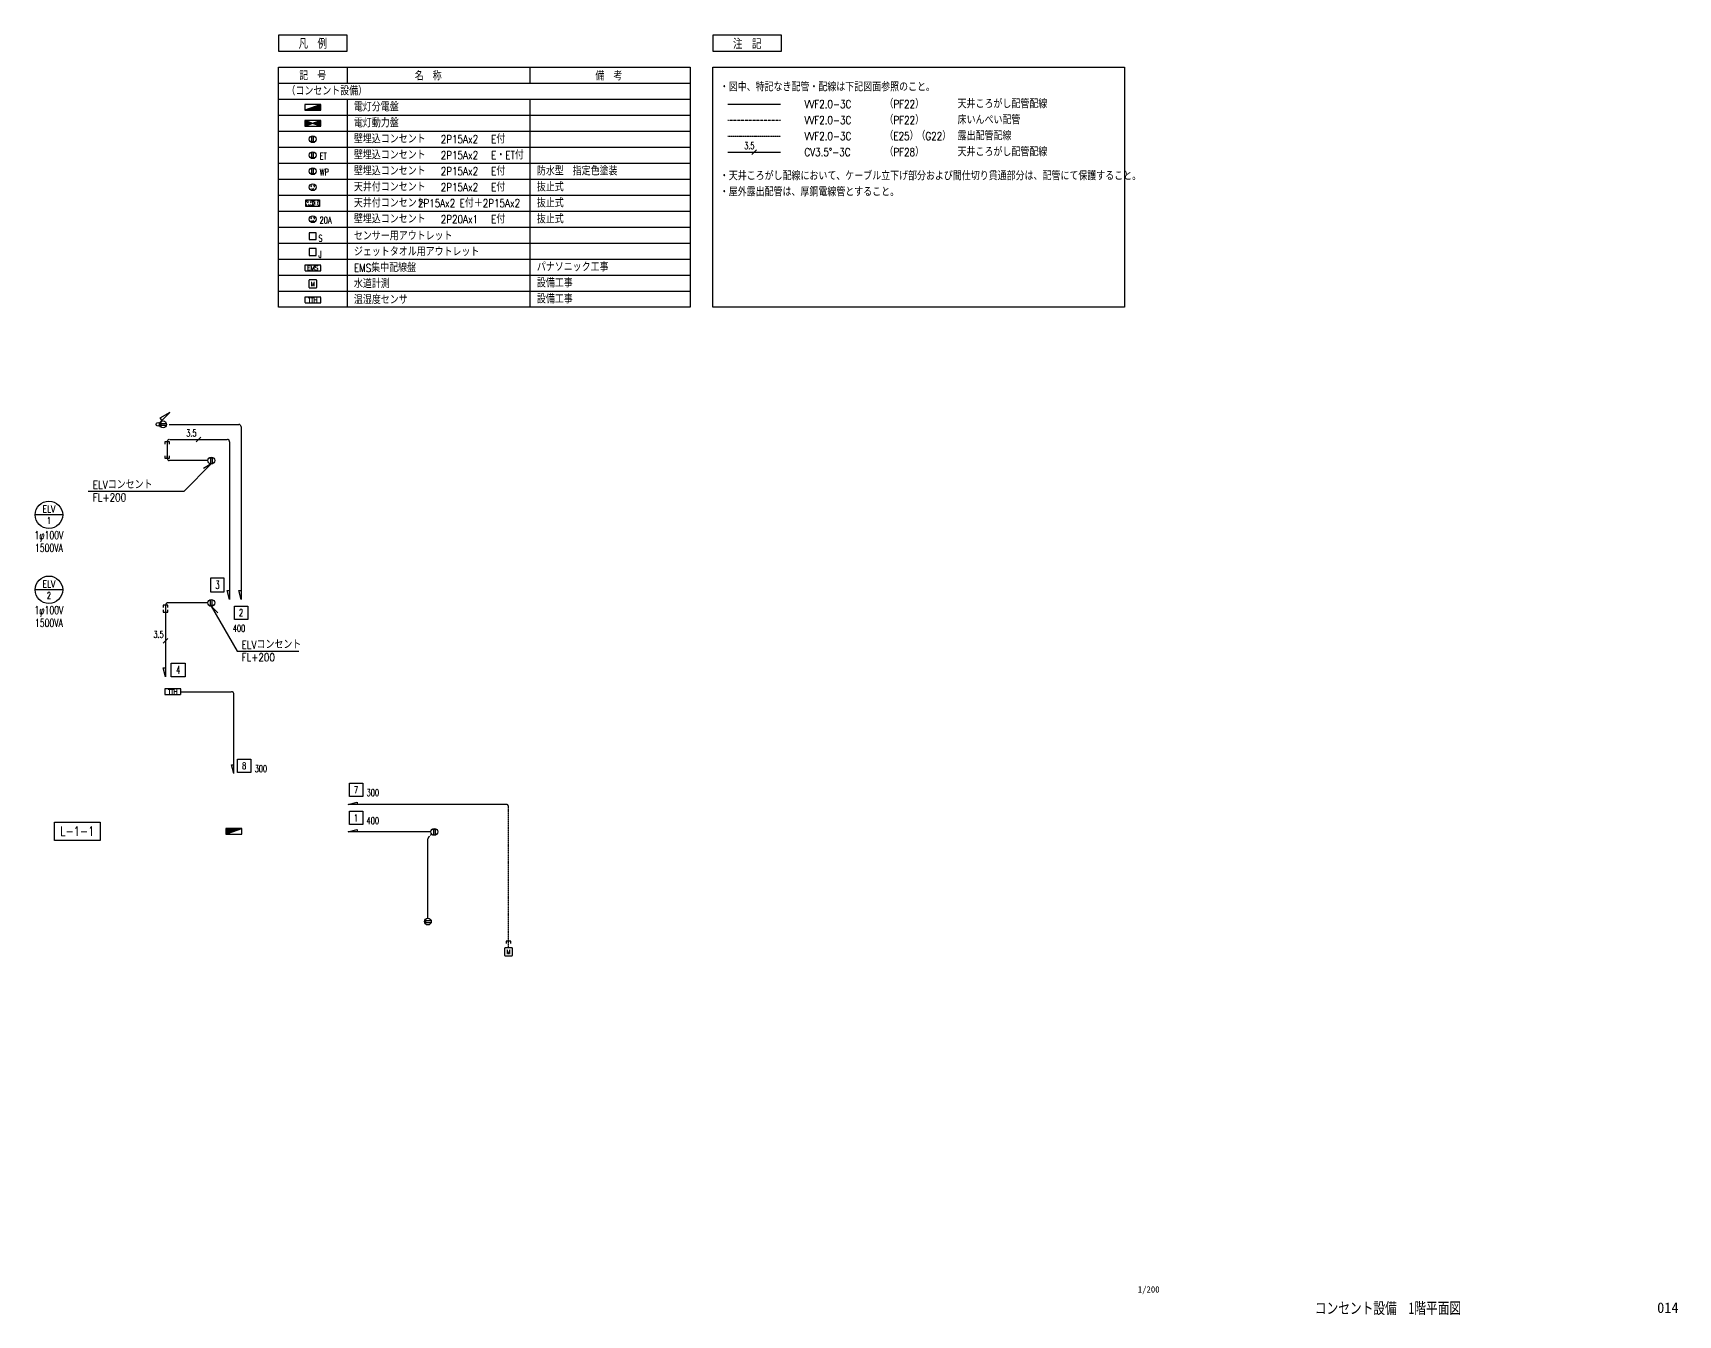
# Model space of a CAD drawing. Header units: millimetres. Extents: x 10577 to 176607, y 1464 to 57550.
# Drawn here: x 10577 to 82521, y 1464 to 57550 of the extents above; entities that cross this region are included whole.
import ezdxf
from ezdxf.enums import TextEntityAlignment as Align

# ---------------------------------------------------------------- set-up
doc = ezdxf.new("R2010")
doc.units = ezdxf.units.MM
doc.header["$LTSCALE"] = 0.2
doc.set_wipeout_variables(frame=1)
for name, pattern in [('CENTER', [50.8, 31.75, -6.35, 6.35, -6.35]), ('DASHED', [19.05, 12.7, -6.35]), ('DASHEDX2', [38.1, 25.4, -12.7]), ('HIDDEN', [9.525, 6.35, -3.175])]:
    doc.linetypes.add(name, pattern=pattern)
for name, color, linetype in [('1 シンボル', 2, 'Continuous'), ('1-回路番号', 4, 'Continuous'), ('1_シンボル', 2, 'Continuous'), ('1_乗数', 3, 'Continuous'), ('1_回路番号', 4, 'Continuous'), ('1_強調文字', 4, 'Continuous'), ('1_文字', 3, 'Continuous'), ('1_枠', 7, 'Continuous'), ('1_機器番号', 3, 'Continuous'), ('1_配線_1', 1, 'Continuous'), ('1_配線_2', 1, 'DASHEDX2'), ('1_配線_3', 1, 'DASHED'), ('1_配線_4', 1, 'CENTER'), ('枠内記述', 3, 'Continuous')]:
    doc.layers.add(name, color=color, linetype=linetype)
doc.layers.add('1_容量', color=170, linetype='Continuous', plot=False)
doc.styles.get("Standard").update_dxf_attribs({"font": 'simplex.shx', "width": 0.8, "bigfont": 'extfont2.shx'})
doc.styles.add('ゴシック', font='MS Gothic.ttf', dxfattribs={"height": 4})
pattern_1 = [(0, (-72500, -18575), (0, 3.175), [])]

# ---------------------------------------------------------------- blocks, each defined once
blk = doc.blocks.new('MP-動力制御盤')
at = {"linetype": 'ByBlock'}
h = blk.add_hatch(dxfattribs=at)
h.set_pattern_fill('LINE', color=0, style=0)
h.set_pattern_definition(pattern_1)
h.paths.add_polyline_path([(-350, 250), (0, 125), (-350, 0)])
h = blk.add_hatch(dxfattribs=at)
h.set_pattern_fill('LINE', color=0, style=0)
h.set_pattern_definition(pattern_1)
h.paths.add_polyline_path([(350, 250), (0, 125), (350, 0)])
at = {"color": 0, "linetype": 'ByBlock'}
for p, q in [((-350, 250), (350, 0)), ((350, 250), (-350, 0))]:
    blk.add_line(p, q, dxfattribs=at)
blk.add_lwpolyline([(-350, 0), (350, 0), (350, 250), (-350, 250)], close=True, dxfattribs=at)
blk = doc.blocks.new('O-ｺﾝｾﾝﾄW')
at = {"linetype": 'ByBlock'}
blk.add_hatch(color=0, dxfattribs=at).paths.add_polyline_path([(112, 50), (-112, 50, 0.447214)])
at = {"color": 0, "linetype": 'ByBlock'}
for p, q in [((-112, 50), (112, 50)), ((-40, 50), (-40, 295)), ((40, 50), (40, 295))]:
    blk.add_line(p, q, dxfattribs=at)
blk.add_circle((0, 150), 150, dxfattribs=at)
blk = doc.blocks.new('C-ｼﾞｬﾝｸｼｮﾝﾎﾞｯｸｽ')
at = {"color": 0, "linetype": 'ByBlock'}
blk.add_lwpolyline([(-150, -150), (150, -150), (150, 150), (-150, 150)], close=True, dxfattribs=at)
blk = doc.blocks.new('L-電灯分電盤')
at = {"linetype": 'ByBlock'}
h = blk.add_hatch(dxfattribs=at)
h.set_pattern_fill('LINE', color=0, style=0)
h.set_pattern_definition([(0, (-9550, -23375), (0, 3.175), [])])
h.paths.add_polyline_path([(350, 250), (-350, 0), (350, 0)])
at = {"color": 0, "linetype": 'ByBlock'}
for p, q in [((350, 250), (-350, 0)), ((350, 250), (-350, 250)), ((-350, 250), (-350, 0)), ((-350, 0), (350, 0)), ((350, 0), (350, 250))]:
    blk.add_line(p, q, dxfattribs=at)
blk = doc.blocks.new('C-立上り')
at = {"color": 0, "linetype": 'ByBlock'}
blk.add_line((54, 54), (521, 521), dxfattribs=at)
blk.add_lwpolyline([(521, 521), (81, 267), (174, 174)], dxfattribs=at)
blk.add_circle((0, 0), 77, dxfattribs=at)
blk = doc.blocks.new('O-ｺﾝｾﾝﾄ抜け止め')
at = {"color": 0, "linetype": 'ByBlock'}
blk.add_circle((0, 0), 150, dxfattribs=at)
for start, end in [(135, 225), (315, 45)]:
    blk.add_arc((0, 0), 80, start, end, dxfattribs=at)
blk = doc.blocks.new('O-ｺﾝｾﾝﾄ引掛け3PE付')
at = {"color": 0, "linetype": 'ByBlock'}
blk.add_circle((0, 150), 150, dxfattribs=at)
for start, end in [(120, 180), (225, 315), (0, 60)]:
    blk.add_arc((0, 150), 80, start, end, dxfattribs=at)
blk = doc.blocks.new('壁付コンセント3P20A')
at = {"linetype": 'ByBlock'}
blk.add_hatch(color=0, dxfattribs=at).paths.add_polyline_path([(112, 50), (-112, 50, 0.447214)])
at = {"color": 0, "linetype": 'ByBlock'}
blk.add_line((-112, 50), (112, 50), dxfattribs=at)
blk.add_circle((0, 150), 150, dxfattribs=at)
for start, end in [(120, 180), (225, 315), (0, 60)]:
    blk.add_arc((0, 150), 80, start, end, dxfattribs=at)
blk = doc.blocks.new('水道計測')
at = {"color": 0, "linetype": 'HIDDEN'}
blk.add_lwpolyline([(-175, -175), (175, -175), (175, 175), (-175, 175)], close=True, dxfattribs=at)
at = {"color": 0, "width": 0.8}
blk.add_text('M', height=200, dxfattribs=at).set_placement((0, 0), align=Align.MIDDLE)

msp = doc.modelspace()

# ---------------------------------------------------------------- linework, layer by layer
at = {"layer": '1_シンボル', "color": 7, "linetype": 'HIDDEN'}
msp.add_lwpolyline([(16340, 28605), (17040, 28605), (17040, 28855), (16340, 28855)], close=True, dxfattribs=at)
at = {"layer": '1_乗数', "lineweight": -3}
for p, q in [((17916, 39867), (17715, 39667)), ((16479, 31053), (16279, 30853))]:
    msp.add_line(p, q, dxfattribs=at)
at = {"layer": '1_回路番号'}
msp.add_lwpolyline([(17229, 29388), (16629, 29388), (16629, 29988), (17229, 29988)], close=True, dxfattribs=at)
at = {"layer": '1_文字'}
for p, q in [((18377, 38695), (17188, 37505)), ((18377, 38695), (18031, 38495)), ((13001, 37505), (17188, 37505)), ((18377, 32467), (18660, 32184)), ((19506, 30513), (22206, 30513))]:
    msp.add_line(p, q, dxfattribs=at)
at = {"layer": '1_配線_1'}
for p, q in [((16451, 39667), (16451, 38945)), ((16379, 32517), (16379, 32217))]:
    msp.add_line(p, q, dxfattribs=at)
for points in [[(16551, 39567), (16551, 39667), (16351, 39667), (16351, 39567)], [(16351, 39045), (16351, 38945), (16551, 38945), (16551, 39045)], [(16479, 32417), (16479, 32517), (16279, 32517), (16279, 32417)], [(16279, 32317), (16279, 32217), (16479, 32217), (16479, 32317)], [(16379, 29388), (16276, 29775), (16379, 29775)], [(31479, 17725), (31479, 17825), (31279, 17825), (31279, 17725)]]:
    msp.add_lwpolyline(points, dxfattribs=at)
at = {"layer": '1_配線_3'}
msp.add_line((31379, 17525), (31379, 23701), dxfattribs=at)
at = {"layer": '1_配線_4'}
for p, q in [((16540, 40425), (19580, 40425)), ((19680, 40325), (19680, 32767)), ((16551, 39767), (19080, 39767)), ((16451, 38945), (16451, 39043)), ((18227, 38845), (16551, 38845)), ((18227, 32617), (16479, 32617)), ((16379, 32217), (16379, 29388)), ((17040, 28730), (19269, 28730)), ((27979, 22601), (24369, 22601)), ((27878, 22366), (28016, 22503)), ((27849, 18828), (27849, 22295))]:
    msp.add_line(p, q, dxfattribs=at)
for centre, start, end in [((19580, 40325), 0, 90), ((16551, 39667), 90, 180), ((19080, 39667), 0, 90), ((16551, 38945), 180, 270), ((16479, 32517), 90, 180), ((19269, 28630), 0, 90), ((31279, 23701), 0, 90), ((27949, 22295), 135, 180)]:
    msp.add_arc(centre, 100, start, end, dxfattribs=at)

# ---------------------------------------------------------------- block references
at = {"layer": '1_シンボル', "linetype": 'ByBlock'}
msp.add_blockref('C-立上り', (16042, 40425), dxfattribs=at)
at = {"layer": '1_シンボル'}
for p, rotation in [((16120, 40425), 270), ((18377, 38995), 180), ((28129, 22751), 180), ((27699, 18678), 270)]:
    msp.add_blockref('O-ｺﾝｾﾝﾄW', p, dxfattribs=dict(at, rotation=rotation))
at = {"layer": '1_シンボル', "linetype": 'ByBlock', "lineweight": -2, "rotation": 180}
msp.add_blockref('L-電灯分電盤', (19369, 22755), dxfattribs=at)
at = {"layer": '1_シンボル', "color": 7}
msp.add_blockref('水道計測', (31379, 17350), dxfattribs=at)

# ---------------------------------------------------------------- texts
at = {"layer": '1_シンボル', "color": 7, "width": 0.8}
msp.add_text('TTH', height=200, dxfattribs=at).set_placement((16690, 28730), align=Align.MIDDLE)
at = {"layer": '1_乗数', "lineweight": 0, "width": 0.7}
for p in [(17282, 39901), (15846, 31086)]:
    msp.add_text('3.5', height=300, dxfattribs=at).set_placement(p)
at = {"layer": '1_回路番号', "width": 0.6}
msp.add_text('4', height=350, dxfattribs=at).set_placement((16929, 29688), align=Align.MIDDLE)
at = {"layer": '1_文字', "width": 0.8}
for s, p in [('ELVコンセント', (13201, 37605)), ('FL+200', (13201, 37055)), ('ELVコンセント', (19706, 30613)), ('FL+200', (19706, 30063))]:
    msp.add_text(s, height=350, dxfattribs=at).set_placement(p)
at = {"layer": '1_機器番号', "width": 0.7}
for s, p in [('1φ100V', (11279, 35521)), ('1500VA', (11279, 35021)), ('1φ100V', (11279, 32242)), ('1500VA', (11279, 31742))]:
    msp.add_text(s, height=350, dxfattribs=at).set_placement(p, align=Align.MIDDLE)
at = {"layer": '枠内記述', "linetype": 'ByBlock', "lineweight": -2, "style": 'ゴシック'}
msp.add_text('1/200', height=280, dxfattribs=at).set_placement((58895, 2447))
msp.add_text('1/200', height=280, dxfattribs=at).set_placement((58895, 2447))
at = {"layer": '枠内記述', "linetype": 'ByBlock', "lineweight": -2, "style": 'ゴシック', "width": 0.75}
msp.add_text('コンセント設備\u30001階平面図', height=500, dxfattribs=at).set_placement((69835, 1769), align=Align.MIDDLE_CENTER)
at = {"layer": '枠内記述', "style": 'ゴシック'}
msp.add_text('014', height=460, dxfattribs=at).set_placement((81605, 1558))

# ---------------------------------------------------------------- wipeouts: each hides what was drawn before it
for points in [[(21215, 57550), (58415, 57550), (58415, 45450), (21215, 45450)], [(18307, 33745), (18987, 33745), (18987, 33065), (18307, 33065)], [(19474, 25831), (20154, 25831), (20154, 25151), (19474, 25151)], [(11419, 23130), (13619, 23130), (13619, 22130), (11419, 22130)]]:
    msp.add_wipeout(points)

# ---------------------------------------------------------------- next in the draw order: linework, layer by layer
at = {"layer": '1-回路番号'}
msp.add_lwpolyline([(19524, 25781), (20104, 25781), (20104, 25201), (19524, 25201)], close=True, dxfattribs=at)
at = {"layer": '1_シンボル'}
msp.add_lwpolyline([(22515, 50250), (23115, 50250), (23115, 49950), (22515, 49950)], close=True, dxfattribs=at)
at = {"layer": '1_シンボル', "color": 7, "linetype": 'HIDDEN'}
for points in [[(22465, 47143), (23165, 47143), (23165, 47393), (22465, 47393)], [(22465, 45743), (23165, 45743), (23165, 45993), (22465, 45993)]]:
    msp.add_lwpolyline(points, close=True, dxfattribs=at)
at = {"layer": '1_乗数', "lineweight": -3}
msp.add_line((42215, 52435), (42015, 52235), dxfattribs=at)
at = {"layer": '1_回路番号'}
msp.add_lwpolyline([(18347, 33105), (18947, 33105), (18947, 33705), (18347, 33705)], close=True, dxfattribs=at)
at = {"layer": '1_強調文字', "color": 2}
for points in [[(21315, 56750), (24315, 56750), (24315, 57450), (21315, 57450)], [(40315, 56750), (43315, 56750), (43315, 57450), (40315, 57450)]]:
    msp.add_lwpolyline(points, close=True, dxfattribs=at)
at = {"layer": '1_強調文字'}
msp.add_lwpolyline([(11519, 23030), (13519, 23030), (13519, 22230), (11519, 22230)], close=True, dxfattribs=at)
at = {"layer": '1_枠', "color": 3}
for p, q in [((24315, 56050), (24315, 55350)), ((32315, 56050), (32315, 55350)), ((24315, 54650), (24315, 45550)), ((32315, 54650), (32315, 45550))]:
    msp.add_line(p, q, dxfattribs=at)
at = {"layer": '1_枠'}
for p, q in [((21315, 55350), (39315, 55350)), ((21315, 54650), (39315, 54650)), ((21315, 53950), (39315, 53950)), ((21315, 53250), (39315, 53250)), ((21315, 52550), (39315, 52550)), ((21315, 51850), (39315, 51850)), ((21315, 51150), (39315, 51150)), ((21315, 50450), (39315, 50450)), ((21315, 49750), (39315, 49750)), ((21315, 49050), (39315, 49050)), ((21315, 48350), (39315, 48350)), ((21315, 47650), (39315, 47650)), ((21315, 46950), (39315, 46950)), ((21315, 46250), (39315, 46250))]:
    msp.add_line(p, q, dxfattribs=at)
at = {"layer": '1_枠', "color": 2}
for points in [[(21315, 49750), (21315, 56050), (39315, 56050), (39315, 45550), (21315, 45550)], [(58315, 45550), (40315, 45550), (40315, 56050), (58315, 56050)]]:
    msp.add_lwpolyline(points, close=True, dxfattribs=at)
at = {"layer": '1_配線_1'}
msp.add_lwpolyline([(19369, 25149), (19266, 25535), (19369, 25535)], dxfattribs=at)
at = {"layer": '1_配線_2'}
msp.add_line((40965, 53735), (43265, 53735), dxfattribs=at)
at = {"layer": '1_配線_3'}
msp.add_line((40965, 53035), (43265, 53035), dxfattribs=at)
at = {"layer": '1_配線_4'}
for p, q in [((40965, 54435), (43265, 54435)), ((19369, 25149), (19369, 28630))]:
    msp.add_line(p, q, dxfattribs=at)
at = {"layer": '1_配線_4', "lineweight": -3}
msp.add_line((40965, 52335), (43265, 52335), dxfattribs=at)

# ---------------------------------------------------------------- next in the draw order: block references
at = {"layer": '1 シンボル'}
msp.add_blockref('壁付コンセント3P20A', (22815, 49250), dxfattribs=at)
at = {"layer": '1_シンボル', "linetype": 'ByBlock'}
msp.add_blockref('L-電灯分電盤', (22815, 54175), dxfattribs=at)
at = {"layer": '1_シンボル'}
for name, p in [('MP-動力制御盤', (22815, 53475)), ('O-ｺﾝｾﾝﾄW', (22815, 52750)), ('O-ｺﾝｾﾝﾄW', (22815, 52050)), ('O-ｺﾝｾﾝﾄW', (22815, 51350)), ('O-ｺﾝｾﾝﾄ抜け止め', (22965, 50100)), ('C-ｼﾞｬﾝｸｼｮﾝﾎﾞｯｸｽ', (22815, 48660)), ('C-ｼﾞｬﾝｸｼｮﾝﾎﾞｯｸｽ', (22815, 47968)), ('O-ｺﾝｾﾝﾄW', (18377, 32467))]:
    msp.add_blockref(name, p, dxfattribs=at)
at = {"layer": '1_シンボル', "lineweight": -2}
for p in [(22815, 50650), (22665, 49950)]:
    msp.add_blockref('O-ｺﾝｾﾝﾄ引掛け3PE付', p, dxfattribs=at)
at = {"layer": '1_シンボル', "color": 7}
msp.add_blockref('水道計測', (22815, 46568), dxfattribs=at)

# ---------------------------------------------------------------- next in the draw order: texts
at = {"layer": '1-回路番号', "width": 0.7}
msp.add_text('8', height=300, dxfattribs=at).set_placement((19814, 25491), align=Align.MIDDLE)
at = {"layer": '1_シンボル', "color": 7, "width": 0.8}
for s, p in [('EMS', (22815, 47268)), ('TTH', (22815, 45868))]:
    msp.add_text(s, height=200, dxfattribs=at).set_placement(p, align=Align.MIDDLE)
at = {"layer": '1_乗数', "lineweight": 0, "width": 0.7}
msp.add_text('3.5', height=300, dxfattribs=at).set_placement((41682, 52468))
at = {"layer": '1_回路番号', "width": 0.6}
msp.add_text('3', height=350, dxfattribs=at).set_placement((18647, 33405), align=Align.MIDDLE)
at = {"layer": '1_容量', "width": 0.7}
msp.add_text('300', height=300, dxfattribs=at).set_placement((20277, 25218))
at = {"layer": '1_強調文字', "width": 0.8}
for s, p in [('凡\u3000例', (22815, 57100)), ('注\u3000記', (41815, 57100))]:
    msp.add_text(s, height=400, dxfattribs=at).set_placement(p, align=Align.MIDDLE)
msp.add_text('L-1-1', height=400, dxfattribs=at).set_placement((12519, 22630), align=Align.MIDDLE_CENTER)
at = {"layer": '1_文字', "width": 0.8}
for s, p in [('記\u3000号', (22815, 55700)), ('名\u3000称', (27865, 55700)), ('備\u3000考', (35765, 55700))]:
    msp.add_text(s, height=350, dxfattribs=at).set_placement(p, align=Align.MIDDLE)
at = {"layer": '1_文字'}
for s, height, width, p in [('（コンセント設備）', 350, 0.8, (21665, 54825)), ('・図中、特記なき配管・配線は下記図面参照のこと。', 350, 0.8, (40615, 55000)), ('電灯分電盤', 350, 0.8, (24615, 54125)), ('VVF2.0-3C', 350, 0.8, (44315, 54260)), ('（PF22）', 350, 0.8, (47815, 54260)), ('天井ころがし配管配線', 350, 0.8, (51015, 54260)), ('電灯動力盤', 350, 0.8, (24615, 53425)), ('VVF2.0-3C', 350, 0.8, (44315, 53560)), ('（PF22）', 350, 0.8, (47815, 53560)), ('（E25）', 350, 0.8, (47815, 52860)), ('（G22）', 350, 0.8, (49215, 52860)), ('床いんぺい配管', 350, 0.8, (51015, 53560)), ('露出配管配線', 350, 0.8, (51015, 52860)), ('壁埋込コンセント', 350, 0.8, (24615, 52725)), ('2P15Ax2', 350, 0.8, (28415, 52725)), ('E付', 350, 0.8, (30615, 52725)), ('VVF2.0-3C', 350, 0.8, (44315, 52860)), ('壁埋込コンセント', 350, 0.8, (24615, 52025)), ('2P15Ax2', 350, 0.8, (28415, 52025)), ('E・ET付', 350, 0.8, (30615, 52025)), ('壁埋込コンセント', 350, 0.8, (24615, 51325)), ('2P15Ax2', 350, 0.8, (28415, 51325)), ('E付', 350, 0.8, (30615, 51325)), ('防水型\u3000指定色塗装', 350, 0.8, (32615, 51325)), ('・天井ころがし配線において、ケーブル立下げ部分および間仕切り貫通部分は、配管にて保護すること。', 350, 0.8, (40615, 51110)), ('天井付コンセント', 350, 0.8, (24615, 50625)), ('2P15Ax2', 350, 0.8, (28415, 50625)), ('E付', 350, 0.8, (30615, 50625)), ('抜止式', 350, 0.8, (32615, 50625)), ('・屋外露出配管は、厚鋼電線管とすること。', 350, 0.8, (40615, 50410)), ('天井付コンセント', 350, 0.8, (24615, 49925)), ('2P15Ax2 E付＋2P15Ax2', 350, 0.8, (27415, 49925)), ('抜止式', 350, 0.8, (32615, 49925)), ('壁埋込コンセント', 350, 0.8, (24615, 49225)), ('2P20Ax1', 350, 0.8, (28415, 49225)), ('E付', 350, 0.8, (30615, 49225)), ('抜止式', 350, 0.8, (32615, 49225)), ('S', 300, 0.7, (23066, 48418)), ('センサー用アウトレット', 350, 0.8, (24615, 48485)), ('J', 300, 0.7, (23065, 47718)), ('ジェットタオル用アウトレット', 350, 0.8, (24615, 47793)), ('パナソニック工事', 350, 0.8, (32615, 47125)), ('水道計測', 350, 0.8, (24615, 46393)), ('EMS集中配線盤', 350, 0.8, (24615, 47093)), ('設備工事', 350, 0.8, (32615, 46425)), ('温湿度センサ', 350, 0.8, (24615, 45693)), ('設備工事', 350, 0.8, (32615, 45725))]:
    msp.add_text(s, height=height, dxfattribs=dict(at, width=width)).set_placement(p)
at = {"layer": '1_文字', "lineweight": -3, "width": 0.8}
for s, p in [('（PF28）', (47815, 52160)), ('天井ころがし配管配線', (51015, 52160)), ('CV3.5°-3C', (44315, 52160))]:
    msp.add_text(s, height=350, dxfattribs=at).set_placement(p)
at = {"layer": '1_文字', "width": 0.7}
for s, p in [('ET', (23115, 52160)), ('WP', (23115, 51460)), ('20A', (23115, 49360))]:
    msp.add_text(s, height=300, dxfattribs=at).set_placement(p, align=Align.MIDDLE_LEFT)

# ---------------------------------------------------------------- next in the draw order: wipeouts: each hides what was drawn before it
for points in [[(11235, 37171), (11147, 37160), (11062, 37138), (10980, 37106), (10903, 37064), (10832, 37012), (10768, 36952), (10711, 36884), (10664, 36809), (10627, 36730), (10599, 36646), (10583, 36559), (10577, 36471), (10583, 36383), (10599, 36297), (10627, 36213), (10664, 36133), (10711, 36059), (10768, 35991), (10832, 35931), (10903, 35879), (10980, 35837), (11062, 35804), (11147, 35782), (11235, 35771), (11323, 35771), (11410, 35782), (11496, 35804), (11577, 35837), (11655, 35879), (11726, 35931), (11790, 35991), (11846, 36059), (11893, 36133), (11931, 36213), (11958, 36297), (11975, 36383), (11980, 36471), (11975, 36559), (11958, 36646), (11931, 36730), (11893, 36809), (11846, 36884), (11790, 36952), (11726, 37012), (11655, 37064), (11577, 37106), (11496, 37138), (11410, 37160), (11323, 37171)], [(11235, 33892), (11147, 33881), (11062, 33859), (10980, 33827), (10903, 33784), (10832, 33733), (10768, 33672), (10711, 33604), (10664, 33530), (10627, 33450), (10599, 33367), (10583, 33280), (10577, 33192), (10583, 33104), (10599, 33018), (10627, 32934), (10664, 32854), (10711, 32780), (10768, 32712), (10832, 32652), (10903, 32600), (10980, 32558), (11062, 32525), (11147, 32503), (11235, 32492), (11323, 32492), (11410, 32503), (11496, 32525), (11577, 32558), (11655, 32600), (11726, 32652), (11790, 32712), (11846, 32780), (11893, 32854), (11931, 32934), (11958, 33018), (11975, 33104), (11980, 33192), (11975, 33280), (11958, 33367), (11931, 33450), (11893, 33530), (11846, 33604), (11790, 33672), (11726, 33733), (11655, 33784), (11577, 33827), (11496, 33859), (11410, 33881), (11323, 33892)], [(19340, 32527), (20020, 32527), (20020, 31847), (19340, 31847)], [(24369, 23551), (25049, 23551), (25049, 22871), (24369, 22871)]]:
    msp.add_wipeout(points)

# ---------------------------------------------------------------- next in the draw order: linework, layer by layer
at = {"layer": '1-回路番号'}
for points in [[(19390, 32477), (19970, 32477), (19970, 31897), (19390, 31897)], [(24419, 23501), (24999, 23501), (24999, 22921), (24419, 22921)]]:
    msp.add_lwpolyline(points, close=True, dxfattribs=at)
at = {"layer": '1_文字'}
msp.add_line((18377, 32467), (19506, 30513), dxfattribs=at)
at = {"layer": '1_機器番号'}
for p, q in [((11879, 36471), (10679, 36471)), ((11879, 33192), (10679, 33192))]:
    msp.add_line(p, q, dxfattribs=at)
for centre in [(11279, 36471), (11279, 33192)]:
    msp.add_circle(centre, 600, dxfattribs=at)
at = {"layer": '1_配線_1'}
for points in [[(19180, 32767), (19077, 33154), (19180, 33154)], [(19680, 32767), (19577, 33154), (19680, 33154)], [(24369, 22601), (24755, 22705), (24755, 22601)]]:
    msp.add_lwpolyline(points, dxfattribs=at)
at = {"layer": '1_配線_4'}
for p, q in [((19180, 39667), (19180, 32767)), ((31279, 23801), (24369, 23801))]:
    msp.add_line(p, q, dxfattribs=at)

# ---------------------------------------------------------------- next in the draw order: texts
at = {"layer": '1-回路番号', "width": 0.7}
for s, p in [('2', (19680, 32187)), ('1', (24709, 23211))]:
    msp.add_text(s, height=300, dxfattribs=at).set_placement(p, align=Align.MIDDLE)
at = {"layer": '1_容量', "width": 0.7}
for p in [(19321, 31351), (25171, 22938)]:
    msp.add_text('400', height=300, dxfattribs=at).set_placement(p)
at = {"layer": '1_機器番号'}
for s, width, p in [('ELV', 0.8, (11279, 36721)), ('1', 0.7, (11279, 36221)), ('ELV', 0.8, (11279, 33442)), ('2', 0.7, (11279, 32942))]:
    msp.add_text(s, height=300, dxfattribs=dict(at, width=width)).set_placement(p, align=Align.MIDDLE_CENTER)

# ---------------------------------------------------------------- next in the draw order: wipeouts: each hides what was drawn before it
msp.add_wipeout([(24369, 24783), (25049, 24783), (25049, 24103), (24369, 24103)])

# ---------------------------------------------------------------- next in the draw order: linework, layer by layer
at = {"layer": '1-回路番号'}
msp.add_lwpolyline([(24419, 24733), (24999, 24733), (24999, 24153), (24419, 24153)], close=True, dxfattribs=at)
at = {"layer": '1_配線_1'}
msp.add_lwpolyline([(24369, 23801), (24755, 23905), (24755, 23801)], dxfattribs=at)

# ---------------------------------------------------------------- next in the draw order: texts
at = {"layer": '1-回路番号', "width": 0.7}
msp.add_text('7', height=300, dxfattribs=at).set_placement((24709, 24443), align=Align.MIDDLE)
at = {"layer": '1_容量', "width": 0.7}
msp.add_text('300', height=300, dxfattribs=at).set_placement((25171, 24170))

doc.saveas('drawing.dxf')
